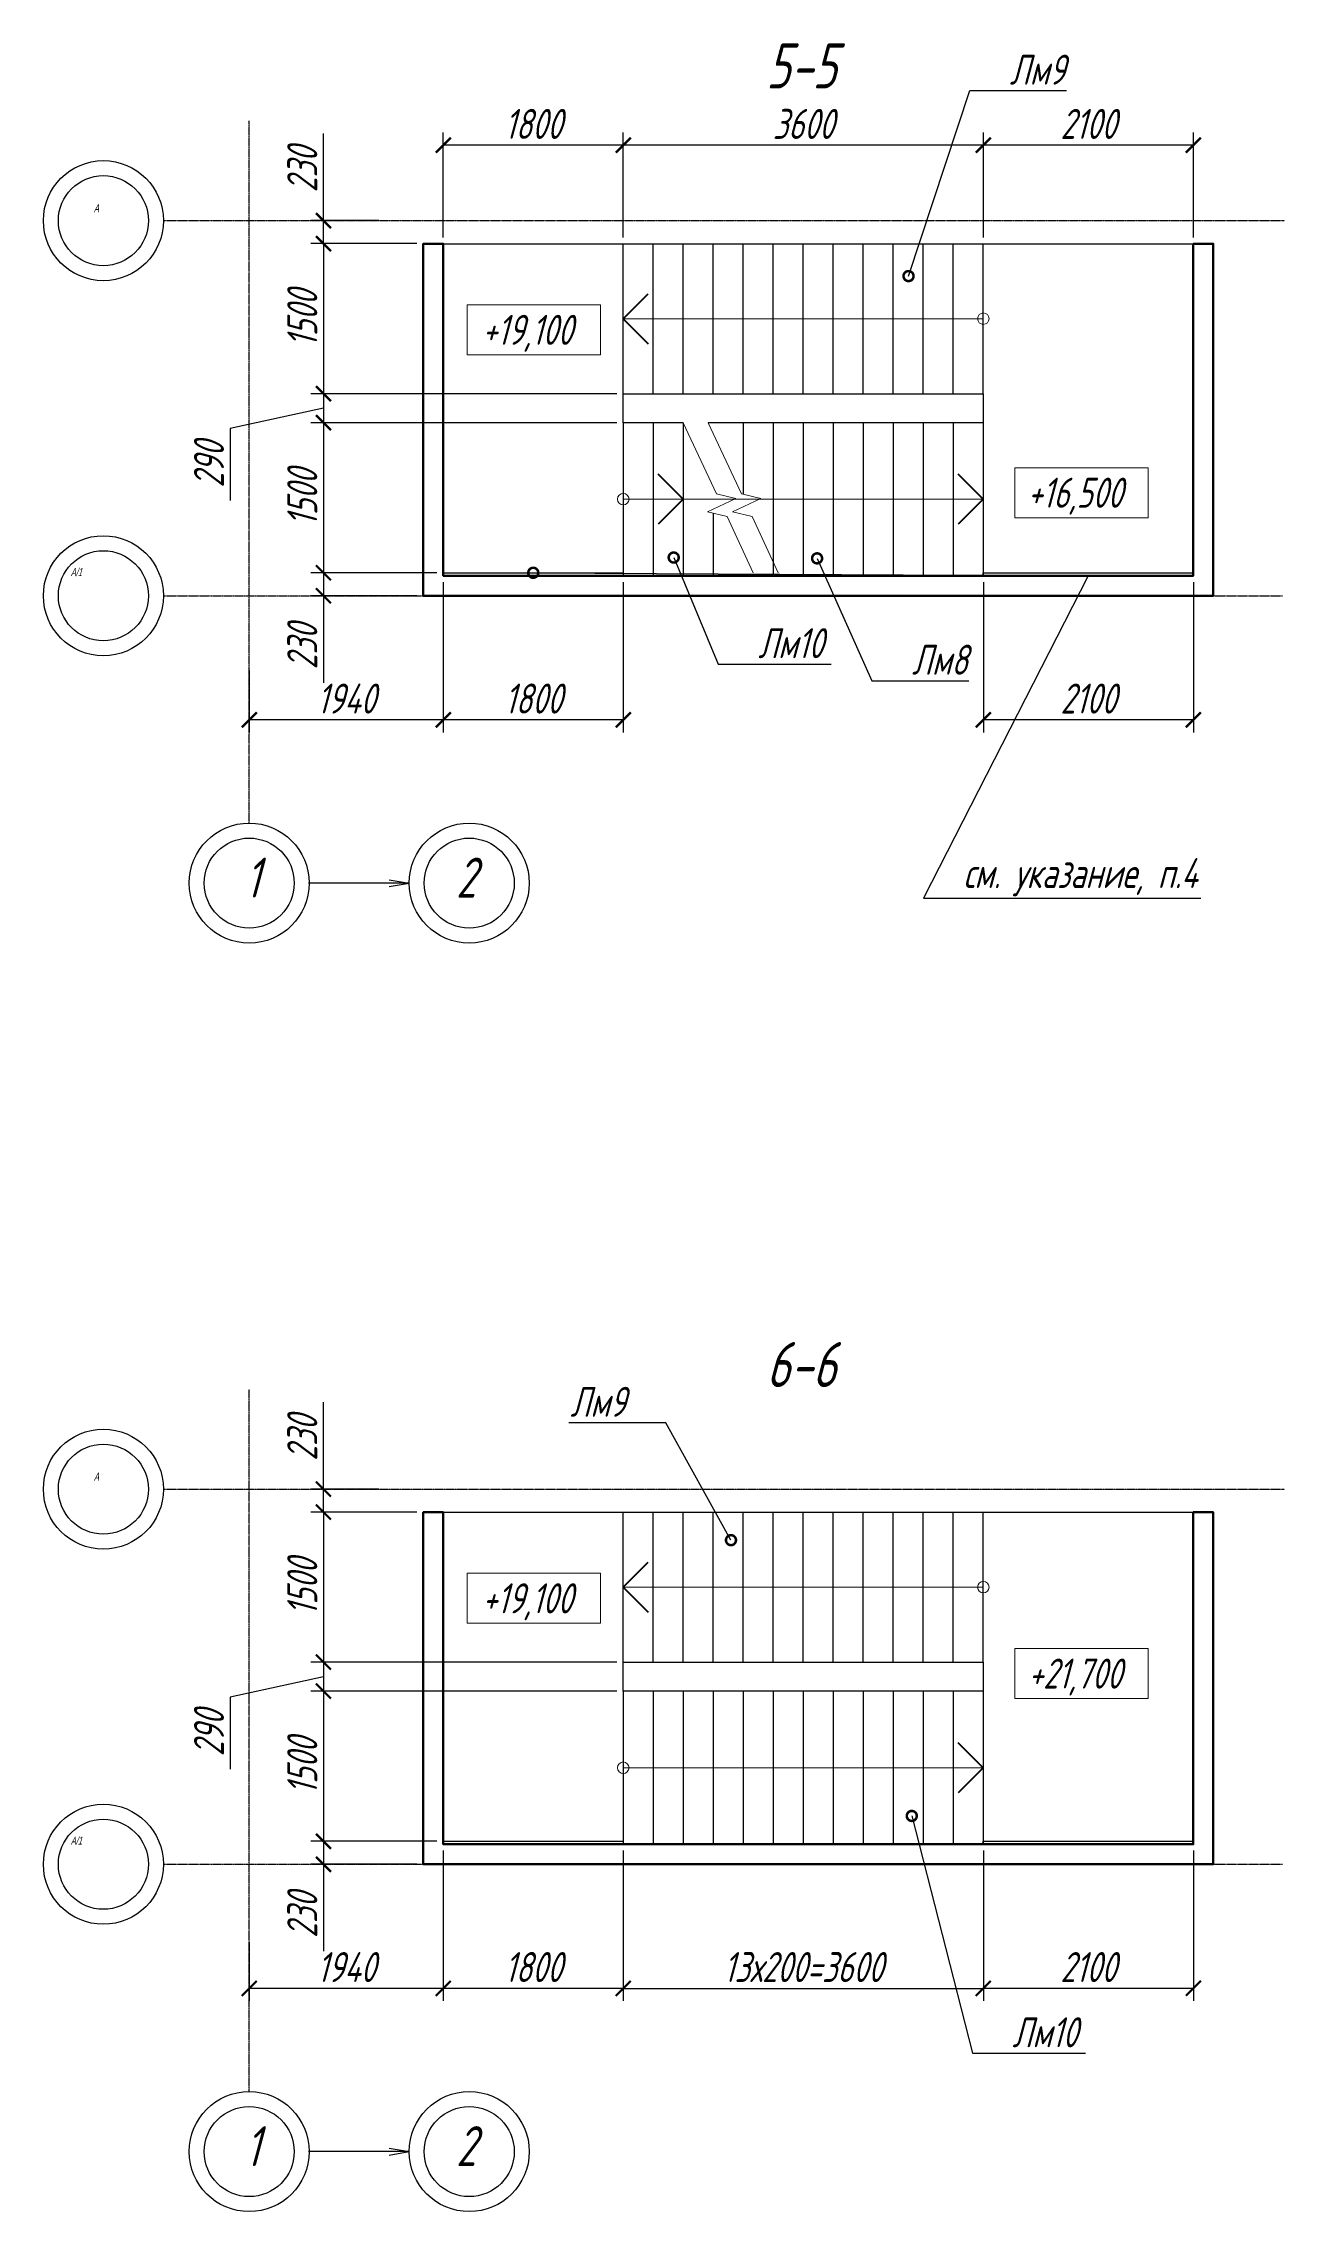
# Model space of a CAD drawing. Header units: millimetres. Extents: x 645 to 249636, y -127504 to 76561.
# Drawn here: x 7502 to 19914, y -127504 to -105827 of the extents above; entities that cross this region are included whole.
import ezdxf
from ezdxf import colors
from ezdxf.entities.mleader import LeaderData, LeaderLine
from ezdxf.enums import TextEntityAlignment as Align
from ezdxf.math import Vec2, Vec3

# ---------------------------------------------------------------- set-up
doc = ezdxf.new("R2010")
doc.units = ezdxf.units.MM
doc.linetypes.add('Штрихпунктирная', pattern=[11, 6, -2, 1, -2])
doc.layers.get('Defpoints').update_dxf_attribs({"color": 8})
for name, color, linetype, lineweight in [('АР_Лестница', 32, 'Continuous', 20), ('Обозначение', 94, 'Continuous', 25), ('Основная', 7, 'Continuous', 60), ('размер', 202, 'Continuous', 15)]:
    doc.layers.add(name, color=color, linetype=linetype, lineweight=lineweight)
doc.styles.add('3.0', font='simplex.shx', dxfattribs={"width": 0.7, "oblique": 15, "height": 2.8})
doc.styles.get("Standard").update_dxf_attribs({"font": 'simplex.shx', "width": 0.7, "oblique": 15, "height": 3})
doc.dimstyles.new('Default', dxfattribs={"dimtxt": 3, "dimasz": 1.5, "dimexe": 1.25, "dimexo": 0.625, "dimtad": 1, "dimdec": 0, "dimtxsty": 'Standard', "dimblk": 'ARCHTICK', "dimcen": 2.5, "dimadec": 0, "dimazin": 0, "dimtfac": 1, "dimtdec": 0, "dimtmove": 0, "dimatfit": 3, "dimfxl": 1, "dimarcsym": 0})

# ---------------------------------------------------------------- blocks, each defined once
blk = doc.blocks.new('*U151')
at = {"layer": 'Обозначение'}
blk.add_lwpolyline([(0, 735), (0, -765)], dxfattribs=at)
blk = doc.blocks.new('*U152')
at = {"layer": 'Обозначение', "color": 0, "linetype": 'ByBlock', "lineweight": -2, "transparency": 16777216}
for p in [(0, 0), (300, 0), (600, 0), (900, 0), (1200, 0), (1500, 0), (1800, 0), (2100, 0), (2400, 0), (2700, 0), (3000, 0), (3300, 0), (3600, 0)]:
    blk.add_blockref('*U151', p, dxfattribs=at)
blk = doc.blocks.new('_ArchTick')
at = {"color": 0, "linetype": 'ByBlock', "const_width": 0.15}
blk.add_lwpolyline([(-0.5, -0.5), (0.5, 0.5)], dxfattribs=at)
blk = doc.blocks.new('*D153')
at = {"layer": 'Defpoints', "color": 0, "transparency": 16777216}
for p in [(11301, -107829), (10303, -109329), (13001, -109329)]:
    blk.add_point(p, dxfattribs=at)
at = {"layer": 'Обозначение', "color": 0, "lineweight": -2, "transparency": 16777216}
for p, q in [((11238, -107829), (10178, -107829)), ((10303, -107829), (10303, -109329)), ((12938, -109329), (10178, -109329))]:
    blk.add_line(p, q, dxfattribs=at)
at = {"layer": 'Обозначение', "color": 0, "lineweight": -2, "transparency": 16777216, "xscale": 150, "yscale": 150, "zscale": 150}
for p, rotation in [((10303, -107829), 90), ((10303, -109329), 270)]:
    blk.add_blockref('_ArchTick', p, dxfattribs=dict(at, rotation=rotation))
at = {"layer": 'Обозначение', "color": 0, "transparency": 16777216, "insert": (10091, -108579), "char_height": 300, "attachment_point": 5, "rotation": 90}
blk.add_mtext('1500', dxfattribs=at)
blk = doc.blocks.new('*D154')
at = {"layer": 'Defpoints', "color": 0, "transparency": 16777216}
for p in [(13301, -109329), (10303, -109619), (13301, -109619)]:
    blk.add_point(p, dxfattribs=at)
at = {"layer": 'Обозначение', "color": 0, "lineweight": -2, "transparency": 16777216}
for p, q in [((13238, -109329), (10178, -109329)), ((10303, -109329), (10303, -109619)), ((10303, -109474), (9370, -109678)), ((9370, -109678), (9370, -110398)), ((13238, -109619), (10178, -109619))]:
    blk.add_line(p, q, dxfattribs=at)
at = {"layer": 'Обозначение', "color": 0, "lineweight": -2, "transparency": 16777216, "xscale": 150, "yscale": 150, "zscale": 150}
for p, rotation in [((10303, -109329), 90), ((10303, -109619), 270)]:
    blk.add_blockref('_ArchTick', p, dxfattribs=dict(at, rotation=rotation))
at = {"layer": 'Обозначение', "color": 0, "transparency": 16777216, "insert": (9158, -110038), "char_height": 300, "attachment_point": 5, "rotation": 90}
blk.add_mtext('290', dxfattribs=at)
blk = doc.blocks.new('*D155')
at = {"layer": 'Defpoints', "color": 0, "transparency": 16777216}
for p in [(13301, -109619), (10303, -111119), (11501, -111119)]:
    blk.add_point(p, dxfattribs=at)
at = {"layer": 'Обозначение', "color": 0, "lineweight": -2, "transparency": 16777216}
for p, q in [((13238, -109619), (10178, -109619)), ((10303, -109619), (10303, -111119)), ((11438, -111119), (10178, -111119))]:
    blk.add_line(p, q, dxfattribs=at)
at = {"layer": 'Обозначение', "color": 0, "lineweight": -2, "transparency": 16777216, "xscale": 150, "yscale": 150, "zscale": 150}
for p, rotation in [((10303, -109619), 90), ((10303, -111119), 270)]:
    blk.add_blockref('_ArchTick', p, dxfattribs=dict(at, rotation=rotation))
at = {"layer": 'Обозначение', "color": 0, "transparency": 16777216, "insert": (10091, -110369), "char_height": 300, "attachment_point": 5, "rotation": 90}
blk.add_mtext('1500', dxfattribs=at)
blk = doc.blocks.new('*D156')
at = {"layer": 'Defpoints', "color": 0, "transparency": 16777216}
for p in [(11501, -111119), (10303, -111349), (11301, -111349)]:
    blk.add_point(p, dxfattribs=at)
at = {"layer": 'Обозначение', "color": 0, "lineweight": -2, "transparency": 16777216}
for p, q in [((11438, -111119), (10178, -111119)), ((10303, -111119), (10303, -111349)), ((11238, -111349), (10178, -111349)), ((10303, -111349), (10303, -112219))]:
    blk.add_line(p, q, dxfattribs=at)
at = {"layer": 'Обозначение', "color": 0, "lineweight": -2, "transparency": 16777216, "xscale": 150, "yscale": 150, "zscale": 150}
for p, rotation in [((10303, -111119), 90), ((10303, -111349), 270)]:
    blk.add_blockref('_ArchTick', p, dxfattribs=dict(at, rotation=rotation))
at = {"layer": 'Обозначение', "color": 0, "transparency": 16777216, "insert": (10091, -111859), "char_height": 300, "attachment_point": 5, "rotation": 90}
blk.add_mtext('230', dxfattribs=at)
blk = doc.blocks.new('*D174')
at = {"layer": 'Defpoints', "color": 0, "transparency": 16777216}
for p in [(16901, -106844), (16901, -107829), (19001, -107829)]:
    blk.add_point(p, dxfattribs=at)
at = {"layer": 'Обозначение', "color": 0, "lineweight": -2, "transparency": 16777216}
for p, q in [((16901, -107767), (16901, -106719)), ((19001, -106844), (16901, -106844)), ((19001, -107767), (19001, -106719))]:
    blk.add_line(p, q, dxfattribs=at)
at = {"layer": 'Обозначение', "color": 0, "lineweight": -2, "transparency": 16777216, "xscale": 150, "yscale": 150, "zscale": 150, "rotation": 180}
blk.add_blockref('_ArchTick', (16901, -106844), dxfattribs=at)
at = {"layer": 'Обозначение', "color": 0, "lineweight": -2, "transparency": 16777216, "xscale": 150, "yscale": 150, "zscale": 150}
blk.add_blockref('_ArchTick', (19001, -106844), dxfattribs=at)
at = {"layer": 'Обозначение', "color": 0, "transparency": 16777216, "insert": (17951, -106632), "char_height": 300, "attachment_point": 5}
blk.add_mtext('2100', dxfattribs=at)
blk = doc.blocks.new('*D175')
at = {"layer": 'Defpoints', "color": 0, "transparency": 16777216}
for p in [(13301, -106844), (13301, -107829), (16901, -107829)]:
    blk.add_point(p, dxfattribs=at)
at = {"layer": 'Обозначение', "color": 0, "lineweight": -2, "transparency": 16777216}
for p, q in [((13301, -107767), (13301, -106719)), ((16901, -106844), (13301, -106844)), ((16901, -107767), (16901, -106719))]:
    blk.add_line(p, q, dxfattribs=at)
at = {"layer": 'Обозначение', "color": 0, "lineweight": -2, "transparency": 16777216, "xscale": 150, "yscale": 150, "zscale": 150, "rotation": 180}
blk.add_blockref('_ArchTick', (13301, -106844), dxfattribs=at)
at = {"layer": 'Обозначение', "color": 0, "lineweight": -2, "transparency": 16777216, "xscale": 150, "yscale": 150, "zscale": 150}
blk.add_blockref('_ArchTick', (16901, -106844), dxfattribs=at)
at = {"layer": 'Обозначение', "color": 0, "transparency": 16777216, "insert": (15101, -106632), "char_height": 300, "attachment_point": 5}
blk.add_mtext('3600', dxfattribs=at)
blk = doc.blocks.new('*D176')
at = {"layer": 'Defpoints', "color": 0, "transparency": 16777216}
for p in [(11501, -106844), (11501, -107829), (13301, -107829)]:
    blk.add_point(p, dxfattribs=at)
at = {"layer": 'Обозначение', "color": 0, "lineweight": -2, "transparency": 16777216}
for p, q in [((11501, -107767), (11501, -106719)), ((13301, -106844), (11501, -106844)), ((13301, -107767), (13301, -106719))]:
    blk.add_line(p, q, dxfattribs=at)
at = {"layer": 'Обозначение', "color": 0, "lineweight": -2, "transparency": 16777216, "xscale": 150, "yscale": 150, "zscale": 150, "rotation": 180}
blk.add_blockref('_ArchTick', (11501, -106844), dxfattribs=at)
at = {"layer": 'Обозначение', "color": 0, "lineweight": -2, "transparency": 16777216, "xscale": 150, "yscale": 150, "zscale": 150}
blk.add_blockref('_ArchTick', (13301, -106844), dxfattribs=at)
at = {"layer": 'Обозначение', "color": 0, "transparency": 16777216, "insert": (12401, -106632), "char_height": 300, "attachment_point": 5}
blk.add_mtext('1800', dxfattribs=at)
blk = doc.blocks.new('*D177')
at = {"layer": 'Defpoints', "color": 0, "transparency": 16777216}
for p in [(11501, -111149), (13301, -111149), (11501, -112590)]:
    blk.add_point(p, dxfattribs=at)
at = {"layer": 'Обозначение', "color": 0, "lineweight": -2, "transparency": 16777216}
for p, q in [((11501, -111212), (11501, -112715)), ((13301, -111212), (13301, -112715)), ((13301, -112590), (11501, -112590))]:
    blk.add_line(p, q, dxfattribs=at)
at = {"layer": 'Обозначение', "color": 0, "lineweight": -2, "transparency": 16777216, "xscale": 150, "yscale": 150, "zscale": 150, "rotation": 180}
blk.add_blockref('_ArchTick', (11501, -112590), dxfattribs=at)
at = {"layer": 'Обозначение', "color": 0, "lineweight": -2, "transparency": 16777216, "xscale": 150, "yscale": 150, "zscale": 150}
blk.add_blockref('_ArchTick', (13301, -112590), dxfattribs=at)
at = {"layer": 'Обозначение', "color": 0, "transparency": 16777216, "insert": (12401, -112377), "char_height": 300, "attachment_point": 5}
blk.add_mtext('1800', dxfattribs=at)
blk = doc.blocks.new('*D178')
at = {"layer": 'Defpoints', "color": 0, "transparency": 16777216}
for p in [(16901, -111149), (19001, -111149), (16901, -112590)]:
    blk.add_point(p, dxfattribs=at)
at = {"layer": 'Обозначение', "color": 0, "lineweight": -2, "transparency": 16777216}
for p, q in [((16901, -111212), (16901, -112715)), ((19001, -111212), (19001, -112715)), ((19001, -112590), (16901, -112590))]:
    blk.add_line(p, q, dxfattribs=at)
at = {"layer": 'Обозначение', "color": 0, "lineweight": -2, "transparency": 16777216, "xscale": 150, "yscale": 150, "zscale": 150, "rotation": 180}
blk.add_blockref('_ArchTick', (16901, -112590), dxfattribs=at)
at = {"layer": 'Обозначение', "color": 0, "lineweight": -2, "transparency": 16777216, "xscale": 150, "yscale": 150, "zscale": 150}
blk.add_blockref('_ArchTick', (19001, -112590), dxfattribs=at)
at = {"layer": 'Обозначение', "color": 0, "transparency": 16777216, "insert": (17951, -112377), "char_height": 300, "attachment_point": 5}
blk.add_mtext('2100', dxfattribs=at)
blk = doc.blocks.new('*D486')
at = {"layer": 'Defpoints', "color": 0, "transparency": 16777216}
for p in [(10303, -107599), (10921, -107599), (11301, -107829)]:
    blk.add_point(p, dxfattribs=at)
at = {"layer": 'Обозначение', "color": 0, "lineweight": -2, "transparency": 16777216}
for p, q in [((10303, -107599), (10303, -106729)), ((10858, -107599), (10178, -107599)), ((10303, -107829), (10303, -107599)), ((11238, -107829), (10178, -107829))]:
    blk.add_line(p, q, dxfattribs=at)
at = {"layer": 'Обозначение', "color": 0, "lineweight": -2, "transparency": 16777216, "xscale": 150, "yscale": 150, "zscale": 150}
for p, rotation in [((10303, -107599), 90), ((10303, -107829), 270)]:
    blk.add_blockref('_ArchTick', p, dxfattribs=dict(at, rotation=rotation))
at = {"layer": 'Обозначение', "color": 0, "transparency": 16777216, "insert": (10091, -107089), "char_height": 300, "attachment_point": 5, "rotation": 90}
blk.add_mtext('230', dxfattribs=at)
blk = doc.blocks.new('*U510')
at = {"layer": 'Обозначение'}
blk.add_lwpolyline([(0, 735), (0, -765)], dxfattribs=at)
blk = doc.blocks.new('*U511')
at = {"layer": 'Обозначение', "color": 0, "linetype": 'ByBlock', "lineweight": -2, "transparency": 16777216}
for p in [(0, 0), (300, 0), (600, 0), (900, 0), (1200, 0), (1500, 0), (1800, 0), (2100, 0), (2400, 0), (2700, 0), (3000, 0), (3300, 0), (3600, 0)]:
    blk.add_blockref('*U510', p, dxfattribs=at)
blk = doc.blocks.new('*D512')
at = {"layer": 'Defpoints', "color": 0, "transparency": 16777216}
for p in [(11301, -120511), (10303, -122011), (13001, -122011)]:
    blk.add_point(p, dxfattribs=at)
at = {"layer": 'Обозначение', "color": 0, "lineweight": -2, "transparency": 16777216}
for p, q in [((11238, -120511), (10178, -120511)), ((10303, -120511), (10303, -122011)), ((12938, -122011), (10178, -122011))]:
    blk.add_line(p, q, dxfattribs=at)
at = {"layer": 'Обозначение', "color": 0, "lineweight": -2, "transparency": 16777216, "xscale": 150, "yscale": 150, "zscale": 150}
for p, rotation in [((10303, -120511), 90), ((10303, -122011), 270)]:
    blk.add_blockref('_ArchTick', p, dxfattribs=dict(at, rotation=rotation))
at = {"layer": 'Обозначение', "color": 0, "transparency": 16777216, "insert": (10091, -121261), "char_height": 300, "attachment_point": 5, "rotation": 90}
blk.add_mtext('1500', dxfattribs=at)
blk = doc.blocks.new('*D513')
at = {"layer": 'Defpoints', "color": 0, "transparency": 16777216}
for p in [(13301, -122011), (10303, -122301), (13301, -122301)]:
    blk.add_point(p, dxfattribs=at)
at = {"layer": 'Обозначение', "color": 0, "lineweight": -2, "transparency": 16777216}
for p, q in [((13238, -122011), (10178, -122011)), ((10303, -122011), (10303, -122301)), ((10303, -122156), (9370, -122361)), ((9370, -122361), (9370, -123081)), ((13238, -122301), (10178, -122301))]:
    blk.add_line(p, q, dxfattribs=at)
at = {"layer": 'Обозначение', "color": 0, "lineweight": -2, "transparency": 16777216, "xscale": 150, "yscale": 150, "zscale": 150}
for p, rotation in [((10303, -122011), 90), ((10303, -122301), 270)]:
    blk.add_blockref('_ArchTick', p, dxfattribs=dict(at, rotation=rotation))
at = {"layer": 'Обозначение', "color": 0, "transparency": 16777216, "insert": (9158, -122721), "char_height": 300, "attachment_point": 5, "rotation": 90}
blk.add_mtext('290', dxfattribs=at)
blk = doc.blocks.new('*D514')
at = {"layer": 'Defpoints', "color": 0, "transparency": 16777216}
for p in [(13301, -122301), (10303, -123801), (11501, -123801)]:
    blk.add_point(p, dxfattribs=at)
at = {"layer": 'Обозначение', "color": 0, "lineweight": -2, "transparency": 16777216}
for p, q in [((13238, -122301), (10178, -122301)), ((10303, -122301), (10303, -123801)), ((11438, -123801), (10178, -123801))]:
    blk.add_line(p, q, dxfattribs=at)
at = {"layer": 'Обозначение', "color": 0, "lineweight": -2, "transparency": 16777216, "xscale": 150, "yscale": 150, "zscale": 150}
for p, rotation in [((10303, -122301), 90), ((10303, -123801), 270)]:
    blk.add_blockref('_ArchTick', p, dxfattribs=dict(at, rotation=rotation))
at = {"layer": 'Обозначение', "color": 0, "transparency": 16777216, "insert": (10091, -123051), "char_height": 300, "attachment_point": 5, "rotation": 90}
blk.add_mtext('1500', dxfattribs=at)
blk = doc.blocks.new('*D515')
at = {"layer": 'Defpoints', "color": 0, "transparency": 16777216}
for p in [(11501, -123801), (10303, -124031), (11301, -124031)]:
    blk.add_point(p, dxfattribs=at)
at = {"layer": 'Обозначение', "color": 0, "lineweight": -2, "transparency": 16777216}
for p, q in [((11438, -123801), (10178, -123801)), ((10303, -123801), (10303, -124031)), ((11238, -124031), (10178, -124031)), ((10303, -124031), (10303, -124901))]:
    blk.add_line(p, q, dxfattribs=at)
at = {"layer": 'Обозначение', "color": 0, "lineweight": -2, "transparency": 16777216, "xscale": 150, "yscale": 150, "zscale": 150}
for p, rotation in [((10303, -123801), 90), ((10303, -124031), 270)]:
    blk.add_blockref('_ArchTick', p, dxfattribs=dict(at, rotation=rotation))
at = {"layer": 'Обозначение', "color": 0, "transparency": 16777216, "insert": (10091, -124541), "char_height": 300, "attachment_point": 5, "rotation": 90}
blk.add_mtext('230', dxfattribs=at)
blk = doc.blocks.new('*D516')
at = {"layer": 'Defpoints', "color": 0, "transparency": 16777216}
for p in [(11501, -123831), (13301, -123831), (11501, -125272)]:
    blk.add_point(p, dxfattribs=at)
at = {"layer": 'Обозначение', "color": 0, "lineweight": -2, "transparency": 16777216}
for p, q in [((11501, -123894), (11501, -125397)), ((13301, -123894), (13301, -125397)), ((13301, -125272), (11501, -125272))]:
    blk.add_line(p, q, dxfattribs=at)
at = {"layer": 'Обозначение', "color": 0, "lineweight": -2, "transparency": 16777216, "xscale": 150, "yscale": 150, "zscale": 150, "rotation": 180}
blk.add_blockref('_ArchTick', (11501, -125272), dxfattribs=at)
at = {"layer": 'Обозначение', "color": 0, "lineweight": -2, "transparency": 16777216, "xscale": 150, "yscale": 150, "zscale": 150}
blk.add_blockref('_ArchTick', (13301, -125272), dxfattribs=at)
at = {"layer": 'Обозначение', "color": 0, "transparency": 16777216, "insert": (12401, -125059), "char_height": 300, "attachment_point": 5}
blk.add_mtext('1800', dxfattribs=at)
blk = doc.blocks.new('*D517')
at = {"layer": 'Defpoints', "color": 0, "transparency": 16777216}
for p in [(16901, -123831), (19001, -123831), (16901, -125272)]:
    blk.add_point(p, dxfattribs=at)
at = {"layer": 'Обозначение', "color": 0, "lineweight": -2, "transparency": 16777216}
for p, q in [((16901, -123894), (16901, -125397)), ((19001, -123894), (19001, -125397)), ((19001, -125272), (16901, -125272))]:
    blk.add_line(p, q, dxfattribs=at)
at = {"layer": 'Обозначение', "color": 0, "lineweight": -2, "transparency": 16777216, "xscale": 150, "yscale": 150, "zscale": 150, "rotation": 180}
blk.add_blockref('_ArchTick', (16901, -125272), dxfattribs=at)
at = {"layer": 'Обозначение', "color": 0, "lineweight": -2, "transparency": 16777216, "xscale": 150, "yscale": 150, "zscale": 150}
blk.add_blockref('_ArchTick', (19001, -125272), dxfattribs=at)
at = {"layer": 'Обозначение', "color": 0, "transparency": 16777216, "insert": (17951, -125059), "char_height": 300, "attachment_point": 5}
blk.add_mtext('2100', dxfattribs=at)
blk = doc.blocks.new('*D518')
at = {"layer": 'Defpoints', "color": 0, "transparency": 16777216}
for p in [(10303, -120281), (10921, -120281), (11301, -120511)]:
    blk.add_point(p, dxfattribs=at)
at = {"layer": 'Обозначение', "color": 0, "lineweight": -2, "transparency": 16777216}
for p, q in [((10303, -120281), (10303, -119411)), ((10858, -120281), (10178, -120281)), ((10303, -120511), (10303, -120281)), ((11238, -120511), (10178, -120511))]:
    blk.add_line(p, q, dxfattribs=at)
at = {"layer": 'Обозначение', "color": 0, "lineweight": -2, "transparency": 16777216, "xscale": 150, "yscale": 150, "zscale": 150}
for p, rotation in [((10303, -120281), 90), ((10303, -120511), 270)]:
    blk.add_blockref('_ArchTick', p, dxfattribs=dict(at, rotation=rotation))
at = {"layer": 'Обозначение', "color": 0, "transparency": 16777216, "insert": (10091, -119771), "char_height": 300, "attachment_point": 5, "rotation": 90}
blk.add_mtext('230', dxfattribs=at)
blk = doc.blocks.new('*D519')
at = {"layer": 'Defpoints', "color": 0, "transparency": 16777216}
for p in [(13301, -123831), (16901, -123831), (16901, -125272)]:
    blk.add_point(p, dxfattribs=at)
at = {"layer": 'Обозначение', "color": 0, "lineweight": -2, "transparency": 16777216}
for p, q in [((13301, -123894), (13301, -125397)), ((16901, -123894), (16901, -125397)), ((13301, -125272), (16901, -125272))]:
    blk.add_line(p, q, dxfattribs=at)
at = {"layer": 'Обозначение', "color": 0, "lineweight": -2, "transparency": 16777216, "xscale": 150, "yscale": 150, "zscale": 150, "rotation": 180}
blk.add_blockref('_ArchTick', (13301, -125272), dxfattribs=at)
at = {"layer": 'Обозначение', "color": 0, "lineweight": -2, "transparency": 16777216, "xscale": 150, "yscale": 150, "zscale": 150}
blk.add_blockref('_ArchTick', (16901, -125272), dxfattribs=at)
at = {"layer": 'Обозначение', "color": 0, "transparency": 16777216, "insert": (15101, -125059), "char_height": 300, "attachment_point": 5}
blk.add_mtext('13х200=3600', dxfattribs=at)
blk = doc.blocks.new('_Open')
at = {"color": 0, "linetype": 'ByBlock', "lineweight": -2}
for p, q in [((-1, 0.17), (0, 0)), ((-1, -0.17), (0, 0)), ((0, 0), (-1, 0))]:
    blk.add_line(p, q, dxfattribs=at)
blk = doc.blocks.new('_DotSmall')
at = {"color": 0, "linetype": 'ByBlock', "const_width": 0.5}
blk.add_lwpolyline([(-0.0625, 0, 1), (0.0625, 0, 1)], format="xyb", close=True, dxfattribs=at)
blk = doc.blocks.new('*D1000')
at = {"layer": 'Defpoints', "color": 0, "transparency": 16777216}
for p in [(11501, -111149), (9561, -112036), (9561, -112590)]:
    blk.add_point(p, dxfattribs=at)
at = {"layer": 'Обозначение', "color": 0, "lineweight": -2, "transparency": 16777216}
for p, q in [((11501, -111212), (11501, -112715)), ((9561, -112098), (9561, -112715)), ((11501, -112590), (9561, -112590))]:
    blk.add_line(p, q, dxfattribs=at)
at = {"layer": 'Обозначение', "color": 0, "lineweight": -2, "transparency": 16777216, "xscale": 150, "yscale": 150, "zscale": 150, "rotation": 180}
blk.add_blockref('_ArchTick', (9561, -112590), dxfattribs=at)
at = {"layer": 'Обозначение', "color": 0, "lineweight": -2, "transparency": 16777216, "xscale": 150, "yscale": 150, "zscale": 150}
blk.add_blockref('_ArchTick', (11501, -112590), dxfattribs=at)
at = {"layer": 'Обозначение', "color": 0, "transparency": 16777216, "insert": (10531, -112377), "char_height": 300, "attachment_point": 5}
blk.add_mtext('1940', dxfattribs=at)
blk = doc.blocks.new('*D1001')
at = {"layer": 'Defpoints', "color": 0, "transparency": 16777216}
for p in [(11501, -123831), (9561, -124750), (9561, -125272)]:
    blk.add_point(p, dxfattribs=at)
at = {"layer": 'Обозначение', "color": 0, "lineweight": -2, "transparency": 16777216}
for p, q in [((11501, -123894), (11501, -125397)), ((9561, -124813), (9561, -125397)), ((11501, -125272), (9561, -125272))]:
    blk.add_line(p, q, dxfattribs=at)
at = {"layer": 'Обозначение', "color": 0, "lineweight": -2, "transparency": 16777216, "xscale": 150, "yscale": 150, "zscale": 150, "rotation": 180}
blk.add_blockref('_ArchTick', (9561, -125272), dxfattribs=at)
at = {"layer": 'Обозначение', "color": 0, "lineweight": -2, "transparency": 16777216, "xscale": 150, "yscale": 150, "zscale": 150}
blk.add_blockref('_ArchTick', (11501, -125272), dxfattribs=at)
at = {"layer": 'Обозначение', "color": 0, "transparency": 16777216, "insert": (10531, -125059), "char_height": 300, "attachment_point": 5}
blk.add_mtext('1940', dxfattribs=at)

msp = doc.modelspace()

# ---------------------------------------------------------------- linework, layer by layer
at = {"layer": 'АР_Лестница', "lineweight": 40}
for p, q in [((13300.524, -108579.118), (13550.524, -108329.118)), ((13300.524, -108579.118), (13550.524, -108829.118)), ((13900.524, -110384.118), (13650.524, -110134.118)), ((16900.524, -110384.118), (16650.524, -110134.118)), ((13900.524, -110384.118), (13650.524, -110634.118)), ((16900.524, -110384.118), (16650.524, -110634.118)), ((13300.524, -121261.317), (13550.524, -121011.317)), ((13300.524, -121261.317), (13550.524, -121511.317)), ((16900.524, -123066.317), (16650.524, -122816.317)), ((16900.524, -123066.317), (16650.524, -123316.317))]:
    msp.add_line(p, q, dxfattribs=at)
at = {"layer": 'АР_Лестница'}
for points in [[(13300.524, -108579.118), (16900.524, -108579.118)], [(14599.985, -111119.118), (14338.055, -110557.407), (14143.617, -110510.152), (14426.838, -110378.084), (14232.4, -110330.83), (13900.524, -109619.118)], [(14849.985, -111119.118), (14588.055, -110557.407), (14393.617, -110510.152), (14676.838, -110378.084), (14482.4, -110330.83), (14150.524, -109619.118)], [(16900.524, -110384.118), (13300.524, -110384.118)], [(13300.524, -121261.317), (16900.524, -121261.317)], [(16900.524, -123066.317), (13300.524, -123066.317)]]:
    msp.add_lwpolyline(points, dxfattribs=at)
for centre in [(16900.524, -108579.118), (13300.524, -110384.118), (16900.524, -121261.317), (13300.524, -123066.317)]:
    msp.add_circle(centre, 57.5, dxfattribs=at)
at = {"layer": 'Обозначение', "linetype": 'Штрихпунктирная', "ltscale": 0.5}
for p, q in [((9560.524, -113622.04), (9560.524, -106599.118)), ((8702.379, -107599.118), (19913.513, -107599.118)), ((8702.379, -111349.118), (19893.302, -111349.118)), ((9560.524, -126304.239), (9560.524, -119281.317)), ((8702.379, -120281.317), (19913.513, -120281.317)), ((8702.379, -124031.317), (19893.302, -124031.317))]:
    msp.add_line(p, q, dxfattribs=at)
at = {"layer": 'Обозначение'}
for points in [[(11500.524, -107829.118), (19000.524, -107829.118)], [(13900.524, -109619.118), (13300.524, -109619.118), (13300.524, -109329.118), (16900.524, -109329.118), (16900.524, -109619.118), (14150.524, -109619.118)], [(13300.524, -109619.118), (13300.524, -111149.118)], [(13300.524, -109619.118), (13300.524, -111149.118)], [(13600.524, -109619.118), (13600.524, -111149.118)], [(13900.524, -109619.118), (13900.524, -111149.118)], [(14500.524, -109619.118), (14500.524, -110335.234)], [(14800.524, -109619.118), (14800.524, -111149.118)], [(15100.524, -109619.118), (15100.524, -111149.118)], [(15400.524, -109619.118), (15400.524, -111149.118)], [(15700.524, -109619.118), (15700.524, -111149.118)], [(16000.524, -109619.118), (16000.524, -111149.118)], [(16300.524, -109619.118), (16300.524, -111149.118)], [(16600.524, -109619.118), (16600.524, -111149.118)], [(16900.524, -109619.118), (16900.524, -111149.118)], [(14200.524, -110523.982), (14200.524, -111149.118)], [(11500.524, -120511.317), (19000.524, -120511.317)], [(13300.524, -122301.317), (13300.524, -123831.317)], [(13300.524, -122301.317), (13300.524, -123831.317)], [(13600.524, -122301.317), (13600.524, -123831.317)], [(13900.524, -122301.317), (13900.524, -123831.317)], [(14200.524, -122301.317), (14200.524, -123831.317)], [(14500.524, -122301.317), (14500.524, -123831.317)], [(14800.524, -122301.317), (14800.524, -123831.317)], [(15100.524, -122301.317), (15100.524, -123831.317)], [(15400.524, -122301.317), (15400.524, -123831.317)], [(15700.524, -122301.317), (15700.524, -123831.317)], [(16000.524, -122301.317), (16000.524, -123831.317)], [(16300.524, -122301.317), (16300.524, -123831.317)], [(16600.524, -122301.317), (16600.524, -123831.317)], [(16900.524, -122301.317), (16900.524, -123831.317)]]:
    msp.add_lwpolyline(points, dxfattribs=at)
for points in [[(11500.524, -111149.118), (11500.524, -111119.118), (13300.524, -111119.118), (13300.524, -111149.118)], [(16900.524, -111149.118), (16900.524, -111119.118), (19000.524, -111119.118), (19000.524, -111149.118)], [(13300.524, -122301.317), (13300.524, -122011.317), (16900.524, -122011.317), (16900.524, -122301.317)], [(11500.524, -123831.317), (11500.524, -123801.317), (13300.524, -123801.317), (13300.524, -123831.317)], [(16900.524, -123831.317), (16900.524, -123801.317), (19000.524, -123801.317), (19000.524, -123831.317)]]:
    msp.add_lwpolyline(points, close=True, dxfattribs=at)
for centre, radius in [((8102.379, -107599.118), 600), ((8102.379, -107599.118), 450), ((8102.379, -111349.118), 600), ((8102.379, -111349.118), 450), ((9560.524, -114222.04), 600), ((9560.524, -114222.04), 450), ((11760.524, -114222.04), 600), ((11760.524, -114222.04), 450), ((8102.379, -120281.317), 600), ((8102.379, -120281.317), 450), ((8102.379, -124031.317), 600), ((8102.379, -124031.317), 450), ((9560.524, -126904.239), 600), ((11760.524, -126904.239), 600), ((9560.524, -126904.239), 450), ((11760.524, -126904.239), 450)]:
    msp.add_circle(centre, radius, dxfattribs=at)
at = {"layer": 'Основная', "ltscale": 5}
for points in [[(19000.524, -107829.118), (19000.524, -111149.118), (11500.524, -111149.118), (11500.524, -107829.118), (11300.524, -107829.118), (11300.524, -111349.118), (11320.524, -111349.118), (19200.524, -111349.118), (19200.524, -107829.118)], [(19000.524, -120511.317), (19000.524, -123831.317), (11500.524, -123831.317), (11500.524, -120511.317), (11300.524, -120511.317), (11300.524, -124031.317), (11320.524, -124031.317), (19200.524, -124031.317), (19200.524, -120511.317)]]:
    msp.add_lwpolyline(points, close=True, dxfattribs=at)
at = {"layer": 'размер', "ltscale": 0.05}
for points in [[(11739.898, -108440.327), (13072.732, -108440.327), (13072.732, -108940.327), (11739.898, -108940.327), (11739.898, -108440.327)], [(17214.993, -110068.835), (18547.827, -110068.835), (18547.827, -110568.835), (17214.993, -110568.835), (17214.993, -110068.835)], [(11739.898, -121122.525), (13072.732, -121122.525), (13072.732, -121622.525), (11739.898, -121622.525), (11739.898, -121122.525)], [(17214.993, -121874.894), (18547.827, -121874.894), (18547.827, -122374.894), (17214.993, -122374.894), (17214.993, -121874.894)]]:
    msp.add_lwpolyline(points, dxfattribs=at)

# ---------------------------------------------------------------- block references
at = {"layer": 'Обозначение', "rotation": 180}
for name, p in [('*U152', (16900.524, -108594.118)), ('*U511', (16900.524, -121276.317))]:
    msp.add_blockref(name, p, dxfattribs=at)

# ---------------------------------------------------------------- texts
at = {"layer": 'Обозначение', "attachment_point": 1}
for s, width, insert, char_height in [('5-5', 2043.37459, (14729.917, -105826.519), 450), ('1', 1353.65837, (9519.835, -113967), 400), ('2', 1353.65837, (11628.355, -113967), 400), ('6-6', 2043.37459, (14729.917, -118810.231), 450), ('1', 1353.65837, (9519.835, -126649.198), 400), ('2', 1353.65837, (11628.355, -126649.198), 400)]:
    msp.add_mtext_dynamic_manual_height_columns(s, width=width, gutter_width=1500, heights=[0], dxfattribs=dict(at, insert=insert, char_height=char_height))
at = {"layer": 'Обозначение', "char_height": 80, "width": 1353.65837, "attachment_point": 1}
for s, insert in [('\\fRB Font|b0|i0|c204|p34|;А', (8006.998, -107434.535)), ('{\\fRB Font|b0|i0|c204|p34;А/1}', (7776.535, -111072.673)), ('\\fRB Font|b0|i0|c204|p34|;А', (8006.998, -120116.733)), ('{\\fRB Font|b0|i0|c204|p34;А/1}', (7776.535, -123754.871))]:
    msp.add_mtext(s, dxfattribs=dict(at, insert=insert))
at = {"layer": 'размер', "ltscale": 0.05, "style": '3.0', "oblique": 15, "width": 0.7}
for s, p in [('+19,100', (12341.951, -108690.327)), ('+16,500', (17817.047, -110318.835)), ('+19,100', (12341.951, -121372.525)), ('+21,700', (17817.047, -122124.894))]:
    msp.add_text(s, height=300, dxfattribs=at).set_placement(p, align=Align.MIDDLE_CENTER)

# ---------------------------------------------------------------- dimensions: what is measured, and where the dimension line sits
at = {"layer": 'Обозначение'}
for base, p1, p2, picture, middle in [((11500.524, -106844.436), (13300.524, -107829.118), (11500.524, -107829.118), '*D176', (12400.524, -106631.936)), ((13300.524, -106844.436), (16900.524, -107829.118), (13300.524, -107829.118), '*D175', (15100.524, -106631.936)), ((16900.524, -106844.436), (19000.524, -107829.118), (16900.524, -107829.118), '*D174', (17950.524, -106631.936)), ((9560.524, -112589.717), (11500.524, -111149.118), (9560.524, -112035.868), '*D1000', (10530.524, -112377.217)), ((11500.524, -112589.717), (13300.524, -111149.118), (11500.524, -111149.118), '*D177', (12400.524, -112377.217)), ((9560.524, -125271.915), (11500.524, -123831.317), (9560.524, -124750.005), '*D1001', (10530.524, -125059.415))]:
    dim = msp.add_linear_dim(base=base, p1=p1, p2=p2, dimstyle='Default', dxfattribs=at)
    dim.commit()
    dim.dimension.update_dxf_attribs({"geometry": picture, "text_midpoint": middle})
for base, p1, p2, picture, middle in [((10303.019, -107599.118), (11300.524, -107829.118), (10920.519, -107599.118), '*D486', (10090.519, -107089.082)), ((10303.019, -109329.118), (11300.524, -107829.118), (13000.524, -109329.118), '*D153', (10090.519, -108579.118)), ((10303.019, -111119.118), (13300.524, -109619.118), (11500.524, -111119.118), '*D155', (10090.519, -110369.118)), ((10303.019, -111349.118), (11500.524, -111119.118), (11300.524, -111349.118), '*D156', (10090.519, -111859.155)), ((10303.019, -120281.317), (11300.524, -120511.317), (10920.519, -120281.317), '*D518', (10090.519, -119771.28)), ((10303.019, -122011.317), (11300.524, -120511.317), (13000.524, -122011.317), '*D512', (10090.519, -121261.317)), ((10303.019, -123801.317), (13300.524, -122301.317), (11500.524, -123801.317), '*D514', (10090.519, -123051.317)), ((10303.019, -124031.317), (11500.524, -123801.317), (11300.524, -124031.317), '*D515', (10090.519, -124541.353))]:
    dim = msp.add_linear_dim(base=base, p1=p1, p2=p2, angle=90, dimstyle='Default', dxfattribs=at)
    dim.commit()
    dim.dimension.update_dxf_attribs({"geometry": picture, "text_midpoint": middle})
for base, p1, p2, picture, middle in [((10303.019, -109619.118), (13300.524, -109329.118), (13300.524, -109619.118), '*D154', (9370.095, -109740.856)), ((10303.019, -122301.317), (13300.524, -122011.317), (13300.524, -122301.317), '*D513', (9370.095, -122423.055))]:
    dim = msp.add_linear_dim(base=base, p1=p1, p2=p2, angle=90, dimstyle='Default', override={"dimtmove": 1}, dxfattribs=at)
    dim.commit()
    dim.dimension.update_dxf_attribs({"geometry": picture, "text_midpoint": middle, "dimtype": 160})
for base, p1, p2, picture, middle in [((16900.524, -112589.717), (19000.524, -111149.118), (16900.524, -111149.118), '*D178', (17950.524, -112589.717)), ((11500.524, -125271.915), (13300.524, -123831.317), (11500.524, -123831.317), '*D516', (12400.524, -125271.915)), ((16900.524, -125271.915), (19000.524, -123831.317), (16900.524, -123831.317), '*D517', (17950.524, -125271.915))]:
    dim = msp.add_linear_dim(base=base, p1=p1, p2=p2, dimstyle='Default', dxfattribs=at)
    dim.commit()
    dim.dimension.update_dxf_attribs({"geometry": picture, "text_midpoint": middle, "dimtype": 160})
dim = msp.add_linear_dim(base=(16900.524, -125271.915), p1=(13300.524, -123831.317), p2=(16900.524, -123831.317), text='13х200=<>', dimstyle='Default', dxfattribs=at)
dim.commit()
dim.dimension.update_dxf_attribs({"geometry": '*D519', "text_midpoint": (15100.524, -125271.915), "dimtype": 160})

# ---------------------------------------------------------------- leaders
ml = msp.add_multileader_mtext('Standard', dxfattribs=at)
ml.set_content('Лм9', color=256)
ml.set_leader_properties()
ml.set_arrow_properties(name='DOTSMALL')
ml.build(insert=Vec2(0, 0))
ml.multileader.update_dxf_attribs({"text_left_attachment_type": 6, "text_right_attachment_type": 6, "dogleg_length": 2, "arrow_head_size": 200, "scale": 100})
ctx = ml.context
ctx.base_point, ctx.scale, ctx.char_height, ctx.arrow_head_size, ctx.landing_gap_size, ctx.plane_origin = Vec3(16964.866, -106299.137), 100, 300, 200, 200, Vec3(16152.916, -108153.298)
ctx.left_attachment, ctx.right_attachment = 6, 6
notes = []
notes.append((ctx, [(0, (1, 1, 0), (16764.866, -106299.137), (1, 0), 200, [(0, [(16152.916, -108153.298)], 0, [])])]))
ctx.mtext.insert, ctx.mtext.flow_direction = Vec3(17164.866, -105939.137), 5
ml = msp.add_multileader_mtext('Standard', dxfattribs=at)
ml.set_content('Лм10', color=256)
ml.set_leader_properties()
ml.set_arrow_properties(name='DOTSMALL')
ml.build(insert=Vec2(0, 0))
ml.multileader.update_dxf_attribs({"text_left_attachment_type": 6, "text_right_attachment_type": 6, "dogleg_length": 2, "arrow_head_size": 200, "scale": 100})
ctx = ml.context
ctx.base_point, ctx.scale, ctx.char_height, ctx.arrow_head_size, ctx.landing_gap_size, ctx.plane_origin = Vec3(14449.641, -112033.29), 100, 300, 200, 200, Vec3(13805.017, -110966.927)
ctx.left_attachment, ctx.right_attachment = 6, 6
notes.append((ctx, [(0, (1, 1, 0), (14249.641, -112033.29), (1, 0), 200, [(0, [(13805.017, -110966.927)], 0, [])])]))
ctx.mtext.insert, ctx.mtext.flow_direction = Vec3(14649.641, -111673.29), 5
ml = msp.add_multileader_mtext('Standard', dxfattribs=at)
ml.set_content('Лм8', color=256)
ml.set_leader_properties()
ml.set_arrow_properties(name='DOTSMALL')
ml.build(insert=Vec2(0, 0))
ml.multileader.update_dxf_attribs({"text_left_attachment_type": 6, "text_right_attachment_type": 6, "dogleg_length": 2, "arrow_head_size": 200, "scale": 100})
ctx = ml.context
ctx.base_point, ctx.scale, ctx.char_height, ctx.arrow_head_size, ctx.landing_gap_size, ctx.plane_origin = Vec3(15987.134, -112198.412), 100, 300, 200, 200, Vec3(15238.728, -110975.275)
ctx.left_attachment, ctx.right_attachment = 6, 6
notes.append((ctx, [(0, (1, 1, 0), (15787.134, -112198.412), (1, 0), 200, [(0, [(15238.728, -110975.275)], 0, [])])]))
ctx.mtext.insert, ctx.mtext.flow_direction = Vec3(16187.134, -111838.412), 5
ml = msp.add_multileader_mtext('Standard', dxfattribs=at)
ml.set_content('см. указание, п.4', color=256)
ml.set_leader_properties()
ml.set_arrow_properties(name='DOTSMALL')
ml.build(insert=Vec2(0, 0))
ml.multileader.update_dxf_attribs({"text_left_attachment_type": 6, "text_right_attachment_type": 6, "dogleg_length": 2, "arrow_head_size": 200, "scale": 100})
ctx = ml.context
ctx.base_point, ctx.scale, ctx.char_height, ctx.arrow_head_size, ctx.landing_gap_size, ctx.plane_origin = Vec3(16502.189, -114371.243), 100, 300, 200, 200, Vec3(12400.524, -111119.118)
ctx.left_attachment, ctx.right_attachment = 6, 6
notes.append((ctx, [(0, (1, 1, 0), (16302.189, -114371.243), (1, 0), 200, [(1, [(12400.524, -111119.118), (17950.524, -111149.118)], 0, [])])]))
ctx.mtext.insert, ctx.mtext.flow_direction = Vec3(16702.189, -113971.243), 5
ml = msp.add_multileader_mtext('Standard', dxfattribs=at)
ml.set_content('', color=256)
ml.set_leader_properties()
ml.set_arrow_properties(name='OPEN')
ml.build(insert=Vec2(0, 0))
ml.multileader.update_dxf_attribs({"text_left_attachment_type": 6, "text_right_attachment_type": 6, "dogleg_length": 2, "arrow_head_size": 200, "scale": 100})
ctx = ml.context
ctx.base_point, ctx.scale, ctx.char_height, ctx.arrow_head_size, ctx.landing_gap_size, ctx.plane_origin = Vec3(9954.31, -114222.04), 100, 300, 200, 200, Vec3(11160.524, -114222.04)
ctx.left_attachment, ctx.right_attachment, ctx.text_align_type = 6, 6, 2
notes.append((ctx, [(0, (1, 1, 0), (10497.158, -114222.04), (-1, 0), 142.848, [(0, [(11160.524, -114222.04)], 0, [])])]))
ctx.mtext.insert, ctx.mtext.alignment, ctx.mtext.flow_direction = Vec3(10154.31, -113922.04), 3, 5
ml = msp.add_multileader_mtext('Standard', dxfattribs=at)
ml.set_content('Лм9', color=256)
ml.set_leader_properties()
ml.set_arrow_properties(name='DOTSMALL')
ml.build(insert=Vec2(0, 0))
ml.multileader.update_dxf_attribs({"text_left_attachment_type": 6, "text_right_attachment_type": 6, "dogleg_length": 2, "arrow_head_size": 200, "scale": 100})
ctx = ml.context
ctx.base_point, ctx.scale, ctx.char_height, ctx.arrow_head_size, ctx.landing_gap_size, ctx.plane_origin = Vec3(12526.553, -119617.808), 100, 300, 200, 200, Vec3(14377.695, -120791.033)
ctx.left_attachment, ctx.right_attachment, ctx.text_align_type = 6, 6, 2
notes.append((ctx, [(0, (1, 1, 0), (13725.454, -119617.808), (-1, 0), 200, [(0, [(14377.695, -120791.033)], 0, [])])]))
ctx.mtext.insert, ctx.mtext.alignment, ctx.mtext.flow_direction = Vec3(13325.454, -119257.808), 3, 5
ml = msp.add_multileader_mtext('Standard', dxfattribs=at)
ml.set_content('Лм10', color=256)
ml.set_leader_properties()
ml.set_arrow_properties(name='DOTSMALL')
ml.build(insert=Vec2(0, 0))
ml.multileader.update_dxf_attribs({"text_left_attachment_type": 6, "text_right_attachment_type": 6, "dogleg_length": 2, "arrow_head_size": 200, "scale": 100})
ctx = ml.context
ctx.base_point, ctx.scale, ctx.char_height, ctx.arrow_head_size, ctx.landing_gap_size, ctx.plane_origin = Vec3(16991.298, -125921.002), 100, 300, 200, 200, Vec3(16185.408, -123548.201)
ctx.left_attachment, ctx.right_attachment = 6, 6
notes.append((ctx, [(0, (1, 1, 0), (16791.298, -125921.002), (1, 0), 200, [(0, [(16185.408, -123548.201)], 0, [])])]))
ctx.mtext.insert, ctx.mtext.flow_direction = Vec3(17191.298, -125561.002), 5
ml = msp.add_multileader_mtext('Standard', dxfattribs=at)
ml.set_content('', color=256)
ml.set_leader_properties()
ml.set_arrow_properties(name='OPEN')
ml.build(insert=Vec2(0, 0))
ml.multileader.update_dxf_attribs({"text_left_attachment_type": 6, "text_right_attachment_type": 6, "dogleg_length": 2, "arrow_head_size": 200, "scale": 100})
ctx = ml.context
ctx.base_point, ctx.scale, ctx.char_height, ctx.arrow_head_size, ctx.landing_gap_size, ctx.plane_origin = Vec3(9954.31, -126904.239), 100, 300, 200, 200, Vec3(11160.524, -126904.239)
ctx.left_attachment, ctx.right_attachment, ctx.text_align_type = 6, 6, 2
notes.append((ctx, [(0, (1, 1, 0), (10497.158, -126904.239), (-1, 0), 142.848, [(0, [(11160.524, -126904.239)], 0, [])])]))
ctx.mtext.insert, ctx.mtext.alignment, ctx.mtext.flow_direction = Vec3(10154.31, -126604.239), 3, 5
for ctx, leaders in notes:
    for number, flags, end, landing, length, lines in leaders:
        leader = LeaderData()
        leader.index, (leader.has_last_leader_line, leader.has_dogleg_vector, leader.attachment_direction) = number, flags
        leader.last_leader_point, leader.dogleg_vector, leader.dogleg_length = Vec3(end), Vec3(landing), length
        for number, points, colour, breaks in lines:
            line = LeaderLine()
            line.index, line.vertices, line.color, line.breaks = number, Vec3.list(points), colors.encode_raw_color(colour), breaks
            leader.lines.append(line)
        ctx.leaders.append(leader)

doc.saveas('drawing.dxf')
